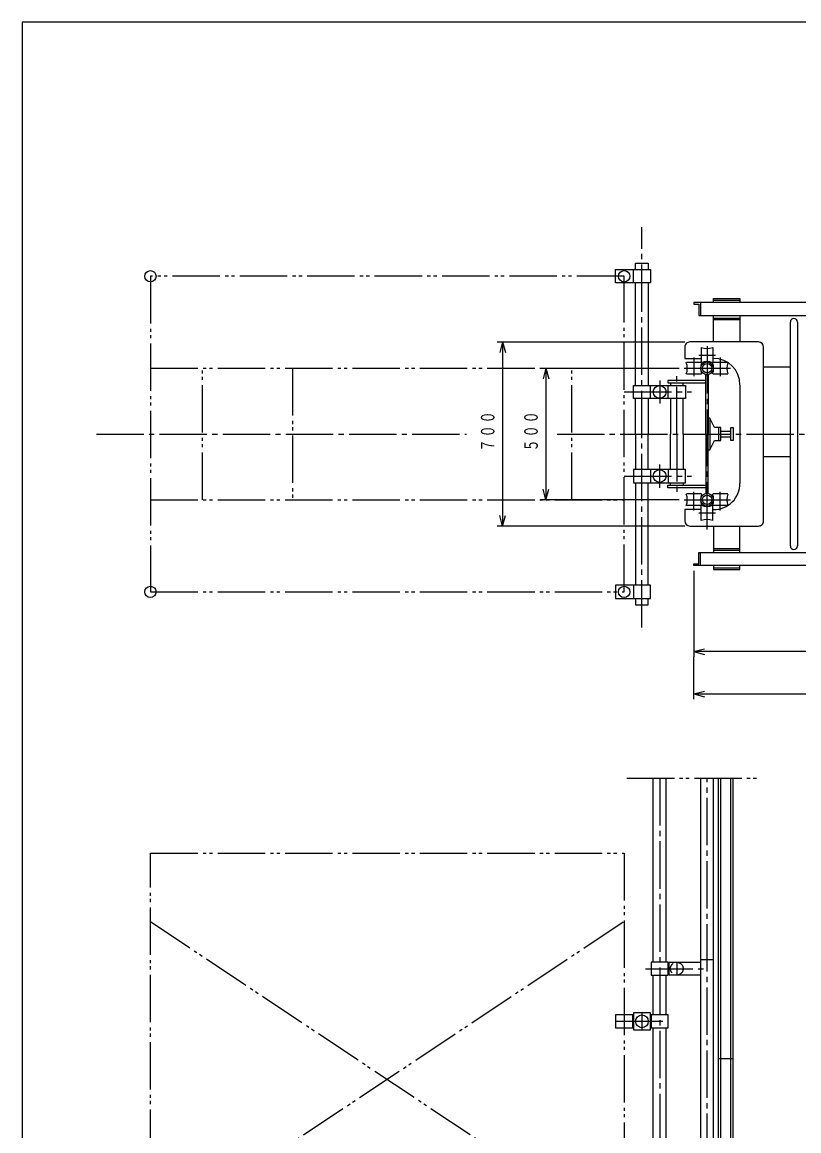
# Model space of a CAD drawing. Units: millimetres, scale not verified. Extents: x -7966 to 7694, y -5537 to 5506.
# Drawn here: x -7966 to -5015, y 1291 to 5506 of the extents above; entities that cross this region are included whole.
import ezdxf

# ---------------------------------------------------------------- set-up
doc = ezdxf.new("R2010")
doc.units = ezdxf.units.MM
doc.header["$LTSCALE"] = 20
for name, pattern in [('CHAIN2', [12, 9, -1, 1, -1]), ('DASHED2', [3, 2, -1]), ('DOUBLE_CHAIN2', [12.8, 9, -1, 0.6, -0.6, 0.6, -1])]:
    doc.linetypes.add(name, pattern=pattern)
doc.layers.add('0-0_1', color=1, linetype='Continuous')
doc.styles.add('ＭＳ ゴシック', font='')
doc.styles.get('ＭＳ ゴシック').set_extended_font_data('MS Gothic')

# ---------------------------------------------------------------- blocks, each defined once
blk = doc.blocks.new('D16')
at = {"layer": '0-0_1', "color": 4}
for p, q in [((2996.59, 9360.3), (2996.59, 9033.23)), ((4531.59, 9033.23), (4531.59, 9360.3)), ((2996.59, 9053.23), (3036.59, 9063.95)), ((4531.59, 9053.23), (4491.59, 9063.95)), ((4531.59, 9053.23), (2996.59, 9053.23)), ((2996.59, 9053.23), (3036.59, 9042.51)), ((4531.59, 9053.23), (4491.59, 9042.51))]:
    blk.add_line(p, q, dxfattribs=at)
at = {"layer": '0-0_1', "color": 7, "insert": (3676.09, 9083.23), "char_height": 51.32, "attachment_point": 7, "style": 'ＭＳ ゴシック'}
blk.add_mtext('\\T1.17;\\W0.65;１５３５', dxfattribs=at)
blk = doc.blocks.new('D17')
at = {"layer": '0-0_1', "color": 4}
for p, q in [((2996.59, 8872.09), (2996.59, 9033.23)), ((2996.59, 8892.09), (3036.59, 8902.81)), ((2996.59, 8892.09), (11466.59, 8892.09)), ((2996.59, 8892.09), (3036.59, 8881.37))]:
    blk.add_line(p, q, dxfattribs=at)
blk = doc.blocks.new('D22')
at = {"layer": '0-0_1', "color": 4}
for p, q in [((2414.3, 10130.3), (2940.05, 10130.3)), ((2434.3, 10130.3), (2423.59, 10090.3)), ((2434.3, 10130.3), (2434.3, 9630.3)), ((2434.3, 10130.3), (2445.02, 10090.3)), ((2434.3, 9630.3), (2423.59, 9670.3)), ((2434.3, 9630.3), (2445.02, 9670.3)), ((2940.05, 9630.3), (2414.3, 9630.3))]:
    blk.add_line(p, q, dxfattribs=at)
at = {"layer": '0-0_1', "color": 7, "insert": (2404.3, 9814.3), "char_height": 51.32, "attachment_point": 7, "rotation": 90, "style": 'ＭＳ ゴシック'}
blk.add_mtext('\\T1.17;\\W0.65;５００', dxfattribs=at)
blk = doc.blocks.new('D23')
at = {"layer": '0-0_1', "color": 4}
for p, q in [((2249.63, 10230.14), (2961.75, 10230.14)), ((2269.63, 10230.14), (2258.92, 10190.14)), ((2269.63, 10230.14), (2269.63, 9530.43)), ((2269.63, 10230.14), (2280.35, 10190.14)), ((2269.63, 9530.43), (2258.92, 9570.43)), ((2269.63, 9530.43), (2280.35, 9570.43)), ((2961.73, 9530.43), (2249.63, 9530.43))]:
    blk.add_line(p, q, dxfattribs=at)
at = {"layer": '0-0_1', "color": 7, "insert": (2239.63, 9814.28), "char_height": 51.32, "attachment_point": 7, "rotation": 90, "style": 'ＭＳ ゴシック'}
blk.add_mtext('\\T1.17;\\W0.65;７００', dxfattribs=at)

msp = doc.modelspace()

# ---------------------------------------------------------------- linework, layer by layer
at = {"layer": '0-0_1', "color": 2, "linetype": 'CHAIN2'}
for p, q in [((-5610.91, 3204.71), (-5610.91, 4726.21)), ((-5363.41, 4273.94), (-5363.41, 3940.3)), ((-5413.41, 4231.5), (-5413.41, 4160.06)), ((-5394.92, 4240.3), (-5331.12, 4240.3)), ((-5313.41, 4231.5), (-5313.41, 4160.06)), ((-5449.95, 4190.3), (-5274.21, 4190.3)), ((-5398.1, 4190.3), (-5329.87, 4190.3)), ((-5543.41, 4144.3), (-5543.41, 4055.77)), ((-5478.41, 3940.3), (-5478.41, 4166)), ((-5678.41, 4100.3), (-5422.3, 4100.3)), ((-7683.64, 3940.3), (-6277.82, 3940.3)), ((-5933.51, 3940.3), (-3595.8, 3940.3)), ((-5478.41, 3940.3), (-5478.41, 3714.6)), ((-5363.41, 3577.62), (-5363.41, 3940.3)), ((-5543.41, 3736.29), (-5543.41, 3824.82)), ((-5678.41, 3780.3), (-5422.3, 3780.3)), ((-5413.41, 3649.09), (-5413.41, 3720.53)), ((-5313.41, 3649.09), (-5313.41, 3720.53)), ((-5449.95, 3690.3), (-5274.21, 3690.3)), ((-5394.92, 3640.3), (-5331.12, 3640.3)), ((-5543.41, 2631.86), (-5543.41, -2960.96)), ((-5363.41, -2903.34), (-5363.41, 2631.86)), ((-5597.19, 1907.66), (-5363.41, 1907.66)), ((-5478.41, 1932.66), (-5478.41, 1882.66)), ((-5610.91, 1740.16), (-5610.91, 1675.16)), ((-5710.91, 1707.66), (-5510.91, 1707.66))]:
    msp.add_line(p, q, dxfattribs=at)
at = {"layer": '0-0_1'}
for p, q in [((-5643.41, 4515.3), (-5643.41, 4565.3)), ((-5635.21, 4125.3), (-5635.21, 4515.3)), ((-5586.61, 4515.3), (-5586.61, 4125.3)), ((-3878.41, 4440.3), (-5413.41, 4440.3)), ((-5388.41, 4440.3), (-5388.41, 4390.3)), ((-5338.41, 4449.3), (-5238.41, 4449.3)), ((-5238.41, 4455.3), (-5238.41, 4440.3)), ((-5338.41, 4290.15), (-5338.41, 4390.3)), ((-5238.41, 4390.3), (-5238.41, 4290.16)), ((-5338.41, 4381.29), (-5238.41, 4381.29)), ((-5338.41, 4375.3), (-5238.41, 4375.3)), ((-5047.01, 3514.6), (-5047.01, 4366)), ((-5019.81, 4366), (-5019.81, 3514.6)), ((-5168.54, 4290.16), (-5428.25, 4290.14)), ((-5385.41, 4268.8), (-5385.41, 4211.8)), ((-5341.41, 4268.8), (-5341.41, 4211.8)), ((-5148.43, 3610.32), (-5148.54, 4270.17)), ((-5341.41, 4227.77), (-5338.43, 4227.77)), ((-5384.91, 4212.3), (-5441.91, 4212.3)), ((-5284.91, 4212.3), (-5341.91, 4212.3)), ((-5148.49, 4195.3), (-5047.01, 4195.3)), ((-5502.71, 4135.3), (-5502.71, 4125.3)), ((-5454.11, 4125.3), (-5454.11, 4135.3)), ((-5384.91, 4168.3), (-5441.91, 4168.3)), ((-5284.91, 4168.3), (-5341.91, 4168.3)), ((-5510.91, 4075.3), (-5510.91, 4125.3)), ((-5238.43, 4127.77), (-5238.41, 3752.8)), ((-5635.21, 3940.3), (-5635.21, 4075.3)), ((-5586.61, 4075.3), (-5586.61, 3940.3)), ((-5502.71, 4075.3), (-5502.71, 3940.3)), ((-5454.11, 3940.3), (-5454.11, 4075.3)), ((-5352.91, 4000.3), (-5352.91, 3880.3)), ((-5319.91, 3965.3), (-5319.91, 3915.3)), ((-5635.21, 3940.3), (-5635.21, 3805.3)), ((-5586.61, 3805.3), (-5586.61, 3940.3)), ((-5502.71, 3805.3), (-5502.71, 3940.3)), ((-5454.11, 3940.3), (-5454.11, 3805.3)), ((-5310.91, 3951.29), (-5272.91, 3951.29)), ((-5310.91, 3929.3), (-5272.91, 3929.3)), ((-5148.49, 3855.3), (-5047.01, 3855.3)), ((-5510.91, 3805.3), (-5510.91, 3755.3)), ((-5635.21, 3755.3), (-5635.21, 3365.3)), ((-5586.61, 3365.3), (-5586.61, 3755.3)), ((-5502.71, 3745.3), (-5502.71, 3755.3)), ((-5454.11, 3755.3), (-5454.11, 3745.3)), ((-5384.91, 3712.3), (-5441.91, 3712.3)), ((-5284.91, 3712.3), (-5341.91, 3712.3)), ((-5384.91, 3668.29), (-5441.91, 3668.29)), ((-5385.41, 3611.8), (-5385.41, 3668.79)), ((-5284.91, 3668.29), (-5341.91, 3668.29)), ((-5341.41, 3611.8), (-5341.41, 3668.79)), ((-5338.41, 3652.79), (-5341.41, 3652.79)), ((-5428.27, 3590.43), (-5168.43, 3590.31)), ((-5338.41, 3590.45), (-5338.41, 3490.3)), ((-5238.41, 3490.3), (-5238.41, 3590.44)), ((-5338.41, 3505.3), (-5238.41, 3505.3)), ((-5338.41, 3499.3), (-5238.41, 3499.3)), ((-5388.41, 3440.3), (-5388.41, 3490.3)), ((-3878.41, 3440.3), (-5413.41, 3440.3)), ((-5338.41, 3440.3), (-5338.41, 3425.3)), ((-5338.41, 3431.3), (-5238.41, 3431.3)), ((-5338.41, 3425.3), (-5238.41, 3425.3)), ((-5238.41, 3425.3), (-5238.41, 3440.3)), ((-5643.41, 3365.3), (-5643.41, 3315.3)), ((-5567.71, 1932.66), (-5567.71, 2631.86)), ((-5519.11, 1932.66), (-5519.11, 2631.86)), ((-5387.71, -450.88), (-5387.71, 2631.86)), ((-5339.11, -450.88), (-5339.11, 2631.86)), ((-5319.91, -450.88), (-5319.91, 2631.86)), ((-5310.91, -450.88), (-5310.91, 2631.86)), ((-5272.91, -450.88), (-5272.91, 2631.86)), ((-5263.91, -450.88), (-5263.91, 2631.86)), ((-5387.71, 1942.66), (-5339.11, 1942.66)), ((-5567.71, 1732.66), (-5567.71, 1882.66)), ((-5519.11, 1732.66), (-5519.11, 1882.66)), ((-5567.71, 332.66), (-5567.71, 1682.66)), ((-5519.11, 332.66), (-5519.11, 1682.66)), ((-5319.91, 1566.66), (-5263.91, 1566.66))]:
    msp.add_line(p, q, dxfattribs=at)
at = {"layer": '0-0_1', "color": 2, "linetype": 'DOUBLE_CHAIN2'}
for p, q in [((-7478.41, 4190.3), (-5678.41, 4190.3)), ((-7280, 3690.3), (-7280, 4190.3)), ((-6938.53, 4190.3), (-6938.53, 3690.3)), ((-5876.81, 3690.3), (-5876.81, 4190.3)), ((-7478.41, 3690.3), (-5678.41, 3690.3)), ((-5667.71, 2631.86), (-5163.91, 2631.86)), ((-7478.41, 2346.66), (-5678.41, 2346.66)), ((-7478.41, -2903.34), (-7478.41, 2346.66)), ((-5678.41, 2346.66), (-5678.41, -2903.34)), ((-7478.41, 2086.66), (-5678.41, 886.66)), ((-5681.71, 2084.46), (-7478.41, 886.66))]:
    msp.add_line(p, q, dxfattribs=at)
at = {"layer": '0-0_1', "color": 7}
msp.add_lwpolyline([(-7965.7, -5537.19), (7694.3, -5537.19), (7694.3, 5506.01), (-7965.7, 5506.01)], close=True, dxfattribs=at)
at = {"layer": '0-0_1'}
for points in [[(-5710.91, 4515.3), (-5710.91, 4565.3), (-5578.41, 4565.3), (-5578.41, 4515.3)], [(-5578.41, 4075.3), (-5578.41, 4125.3), (-5445.91, 4125.3), (-5445.91, 4075.3)], [(-5272.91, 3915.3), (-5272.91, 3965.3), (-5263.91, 3965.3), (-5263.91, 3915.3)], [(-5578.41, 3805.3), (-5578.41, 3755.3), (-5445.91, 3755.3), (-5445.91, 3805.3)], [(-5710.91, 3365.3), (-5710.91, 3315.3), (-5578.41, 3315.3), (-5578.41, 3365.3)], [(-5575.91, 1932.66), (-5575.91, 1882.66), (-5510.91, 1882.66), (-5510.91, 1932.66)], [(-5710.91, 1732.66), (-5710.91, 1682.66), (-5645.91, 1682.66), (-5645.91, 1732.66)], [(-5643.41, 1740.16), (-5643.41, 1675.16), (-5578.41, 1675.16), (-5578.41, 1740.16)], [(-5575.91, 1732.66), (-5575.91, 1682.66), (-5510.91, 1682.66), (-5510.91, 1732.66)]]:
    msp.add_lwpolyline(points, close=True, dxfattribs=at)
for points in [[(-5635.21, 4565.3), (-5635.21, 4590.3), (-5586.61, 4590.3), (-5586.61, 4565.3)], [(-5413.41, 4440.3), (-5413.41, 4434.3), (-5394.41, 4434.3), (-5394.41, 4390.3), (-5388.41, 4390.3)], [(-5338.41, 4440.3), (-5338.41, 4455.3), (-5238.41, 4455.3)], [(-5394.41, 4390.3), (-728.41, 4390.3), (1521.59, 4390.3)], [(-5448.26, 4270.14), (-5448.41, 4227.8), (-5385.41, 4227.78)], [(-5367.91, 4144.3), (-5511.91, 4144.3), (-5511.91, 4135.3), (-5367.91, 4135.3)], [(-5367.91, 3940.3), (-5367.91, 4166), (-5358.91, 4166), (-5358.91, 3940.3)], [(-5578.41, 4075.3), (-5643.41, 4075.3), (-5643.41, 4125.3), (-5578.41, 4125.3)], [(-5358.91, 3880.3), (-5352.91, 3880.3), (-5334.91, 3915.3), (-5310.91, 3915.3), (-5310.91, 3965.3), (-5334.91, 3965.3), (-5352.91, 4000.3), (-5358.91, 4000.3)], [(-5367.91, 3940.3), (-5367.91, 3714.6), (-5358.91, 3714.6), (-5358.91, 3940.3)], [(-5578.41, 3805.3), (-5643.41, 3805.3), (-5643.41, 3755.3), (-5578.41, 3755.3)], [(-5367.91, 3736.29), (-5511.91, 3736.29), (-5511.91, 3745.3), (-5367.91, 3745.3)], [(-5385.41, 3652.79), (-5448.41, 3652.8), (-5448.27, 3610.43)], [(-5413.41, 3440.3), (-5413.41, 3446.3), (-5394.41, 3446.3), (-5394.41, 3490.3), (-5388.41, 3490.3)], [(-5388.41, 3490.3), (-728.41, 3490.3), (1706.59, 3490.3)], [(-5635.21, 3315.3), (-5635.21, 3290.3), (-5586.61, 3290.3), (-5586.61, 3315.3)], [(-5387.71, 1882.66), (-5507.91, 1882.66), (-5507.91, 1932.66), (-5387.71, 1932.66)]]:
    msp.add_lwpolyline(points, dxfattribs=at)
at = {"layer": '0-0_1', "color": 2, "linetype": 'DOUBLE_CHAIN2'}
msp.add_lwpolyline([(-7478.41, 4540.3), (-7478.41, 3340.3), (-5678.41, 3340.3), (-5678.41, 4540.3)], close=True, dxfattribs=at)
at = {"layer": '0-0_1', "color": 2}
for centre in [(-7478.41, 4540.3), (-5678.41, 4540.3), (-7478.41, 3340.3), (-5678.41, 3340.3)]:
    msp.add_circle(centre, 21.35, dxfattribs=at)
at = {"layer": '0-0_1'}
for centre, radius in [((-5363.41, 4190.3), 24.3), ((-5363.41, 4190.3), 18.02), ((-5543.41, 4100.3), 24.3), ((-5543.41, 3780.3), 24.3), ((-5363.41, 3690.3), 24.3), ((-5363.41, 3690.3), 18.02), ((-5610.91, 1707.66), 24.3)]:
    msp.add_circle(centre, radius, dxfattribs=at)
at = {"layer": '0-0_1', "color": 2, "linetype": 'DASHED2'}
msp.add_circle((-5478.41, 1907.66), 24.3, dxfattribs=at)
at = {"layer": '0-0_1'}
for centre, radius, start, end in [((-5033.41, 4366), 13.6, 0, 180), ((-5428.26, 4270.14), 20, 89.97902, 179.99441), ((-5363.41, 4325.3), 60, 248.72493, 291.27507), ((-5168.54, 4270.16), 20, 0.00839, 89.9951), ((-5363.41, 4155.3), 60, 68.72505, 111.27495), ((-5338.43, 4127.77), 100, 0, 90), ((-5498.41, 4190.3), 60, 338.72568, 21.27432), ((-5328.41, 4190.3), 60, 158.72468, 201.27532), ((-5398.41, 4190.3), 60, 338.72568, 21.27432), ((-5228.41, 4190.3), 60, 158.72468, 201.27532), ((-5338.41, 3752.79), 100, 270, 0.0028), ((-5498.41, 3690.3), 60, 338.72468, 21.27532), ((-5328.41, 3690.3), 60, 158.72468, 201.27532), ((-5398.41, 3690.3), 60, 338.72468, 21.27532), ((-5228.41, 3690.3), 60, 158.72468, 201.27532), ((-5363.41, 3725.3), 60, 248.72505, 291.27495), ((-5428.27, 3610.43), 20, 180.00839, 270), ((-5363.41, 3555.3), 60, 68.72493, 111.27507), ((-5168.43, 3610.31), 20, 269.99999, 0.02798), ((-5033.41, 3514.6), 13.6, 180, 0)]:
    msp.add_arc(centre, radius, start, end, dxfattribs=at)

# ---------------------------------------------------------------- block references
for name in ['D23', 'D22', 'D16', 'D17']:
    msp.add_blockref(name, (-8410, -5940), dxfattribs=at)

doc.saveas('drawing.dxf')
